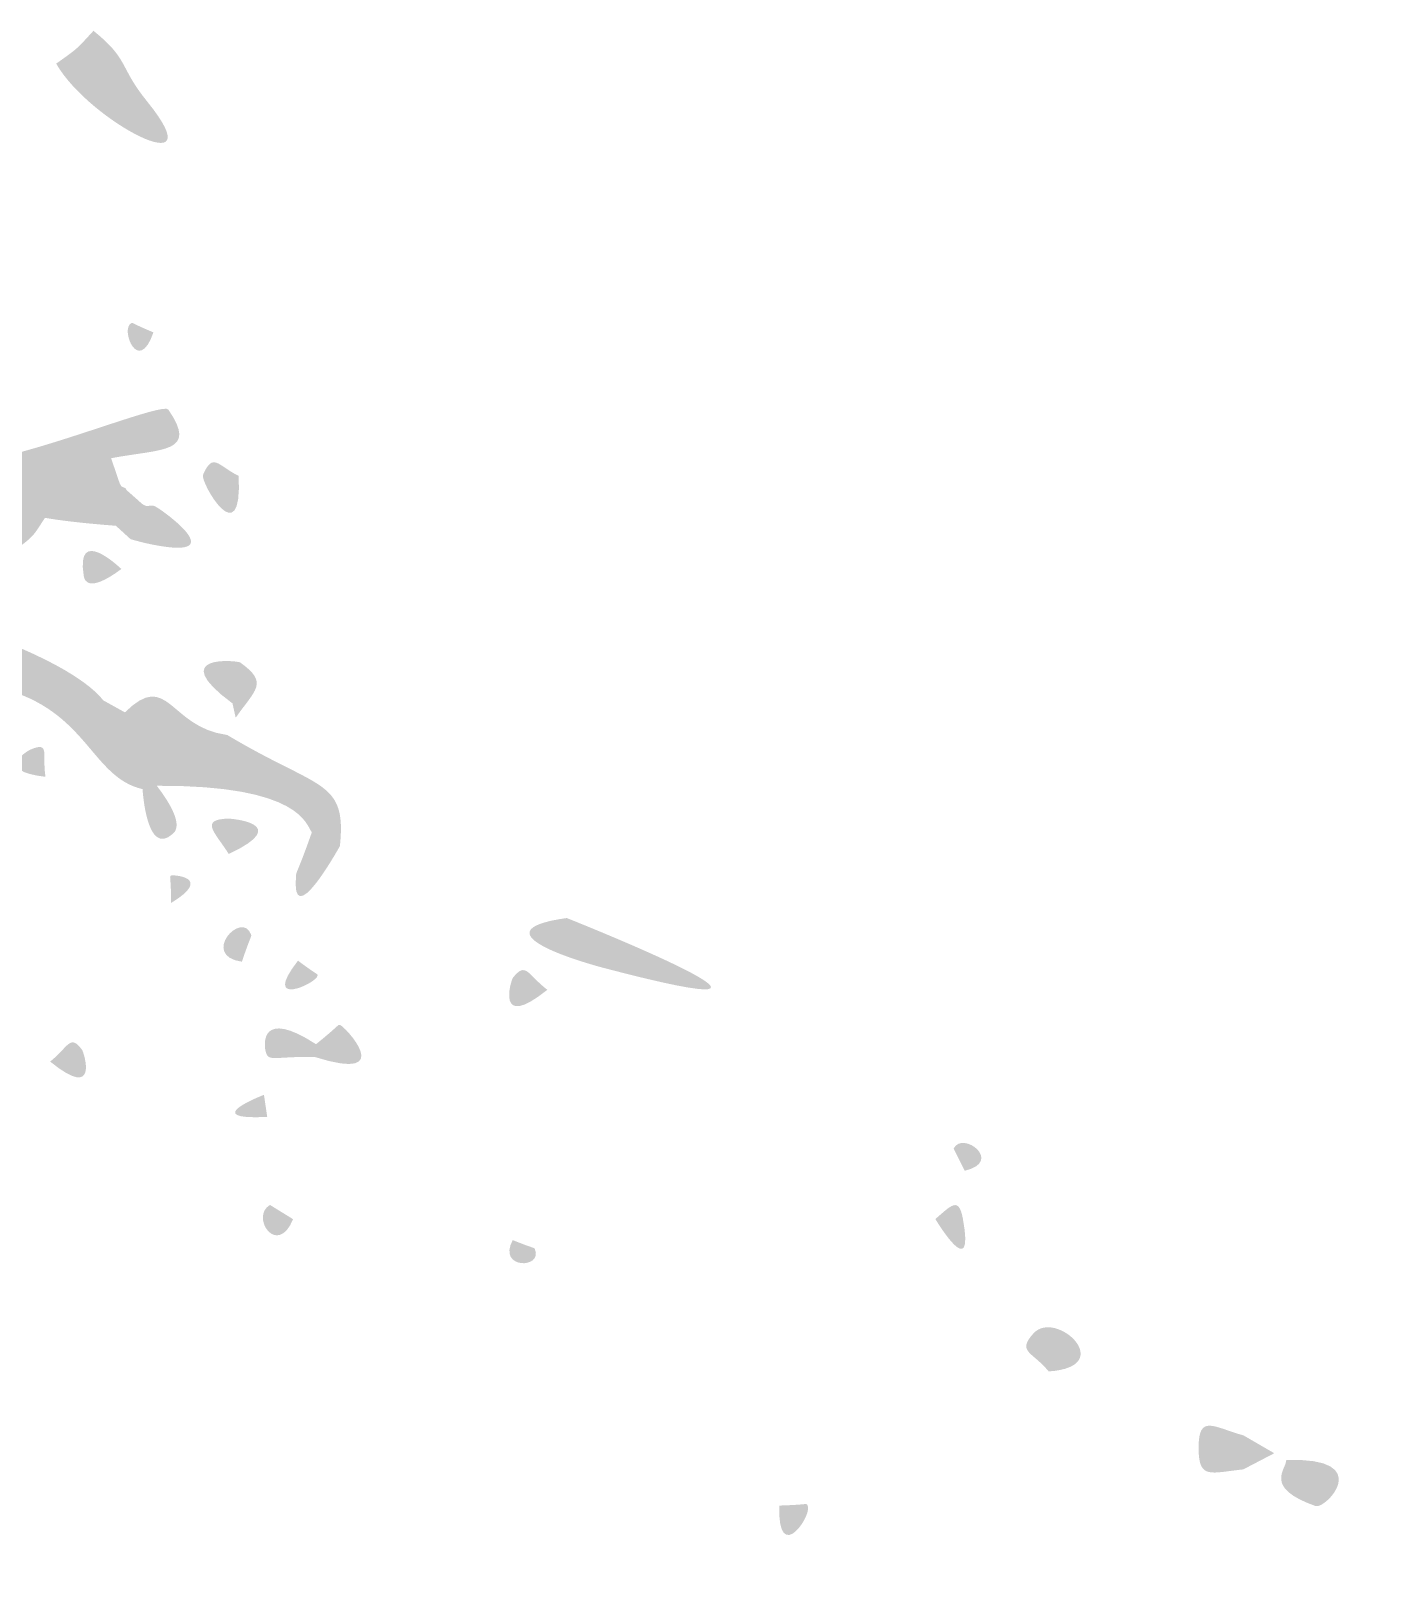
# Model space of a CAD drawing. Header units: millimetres. Extents: x 1329 to 1518, y 49 to 125.
# Drawn here: x 1380.66 to 1396.32, y 50.14 to 68.03 of the extents above; entities that cross this region are included whole.
import ezdxf

# ---------------------------------------------------------------- set-up
doc = ezdxf.new("R2010")
doc.units = ezdxf.units.MM

msp = doc.modelspace()

# ---------------------------------------------------------------- hatches: boundary and pattern name
at = {"true_color": 0x080808, "transparency": 33554687}
h = msp.add_hatch(color=18, dxfattribs=at)
edge = h.paths.add_edge_path(flags=0)
edge.add_spline(control_points=[(1381.392, 68.028), (1381.812, 67.691), (1381.684, 67.616), (1382.018, 67.204), (1382.829, 66.202), (1381.34, 66.973), (1380.958, 67.646), (1381.223, 67.833), (1381.195, 67.815), (1381.392, 68.028)], knot_values=[0, 0, 0, 0, 1, 1, 1, 2, 2, 2, 3, 3, 3, 3], degree=3, periodic=1)
h = msp.add_hatch(color=18, dxfattribs=at)
edge = h.paths.add_edge_path(flags=0)
edge.add_spline(control_points=[(1382.09, 64.519), (1381.914, 64.01), (1381.7, 64.563), (1381.832, 64.626), (1381.852, 64.636), (1381.832, 64.626), (1382.09, 64.519)], knot_values=[0, 0, 0, 0, 1, 1, 1, 2, 2, 2, 2], degree=3, periodic=1)
h = msp.add_hatch(color=18, dxfattribs=at)
edge = h.paths.add_edge_path(flags=0)
edge.add_spline(control_points=[(1381.597, 63.055), (1381.072, 62.833), (1381.041, 62.865), (1380.828, 62.361), (1380.682, 62.142), (1380.71, 62.161), (1380.496, 61.997), (1380.367, 62.144), (1380.306, 62.039), (1380.164, 62.2), (1380.143, 62.223), (1380.164, 62.2), (1379.97, 62.536), (1380.041, 62.895), (1379.952, 62.987), (1380.308, 63.067), (1381.035, 63.229), (1382.208, 63.702), (1382.262, 63.622), (1382.615, 63.111), (1382.195, 63.168), (1381.597, 63.055)], knot_values=[0, 0, 0, 0, 1, 1, 1, 2, 2, 2, 3, 3, 3, 4, 4, 4, 5, 5, 5, 6, 6, 6, 7, 7, 7, 7], degree=3, periodic=1)
h = msp.add_hatch(color=18, dxfattribs=at)
edge = h.paths.add_edge_path(flags=0)
edge.add_spline(control_points=[(1381.597, 63.055), (1381.699, 62.76), (1381.689, 62.783), (1381.699, 62.76), (1381.729, 62.689), (1381.753, 62.739), (1381.777, 62.684), (1381.797, 62.437), (1381.77, 62.46), (1381.653, 62.269), (1381.586, 62.274), (1381.14, 62.307), (1380.828, 62.361), (1381.041, 62.865), (1381.072, 62.833), (1381.597, 63.055)], knot_values=[0, 0, 0, 0, 1, 1, 1, 2, 2, 2, 3, 3, 3, 4, 4, 4, 5, 5, 5, 5], degree=3, periodic=1)
h = msp.add_hatch(color=18, dxfattribs=at)
edge = h.paths.add_edge_path(flags=0)
edge.add_spline(control_points=[(1383.082, 62.849), (1383.127, 61.917), (1382.631, 62.778), (1382.667, 62.862), (1382.784, 63.132), (1382.842, 62.965), (1383.082, 62.849)], knot_values=[0, 0, 0, 0, 1, 1, 1, 2, 2, 2, 2], degree=3, periodic=1)
h = msp.add_hatch(color=18, dxfattribs=at)
edge = h.paths.add_edge_path(flags=0)
edge.add_spline(control_points=[(1381.777, 62.684), (1381.964, 62.52), (1381.948, 62.531), (1381.964, 62.52), (1382.038, 62.466), (1382.052, 62.54), (1382.136, 62.479), (1382.136, 62.479), (1381.988, 62.069), (1381.988, 62.069), (1381.988, 62.069), (1381.825, 62.112), (1381.825, 62.112), (1381.825, 62.112), (1381.653, 62.269), (1381.653, 62.269), (1381.77, 62.46), (1381.797, 62.437), (1381.777, 62.684)], knot_values=[0, 0, 0, 0, 1, 1, 1, 2, 2, 2, 3, 3, 3, 4, 4, 4, 5, 5, 5, 6, 6, 6, 6], degree=3, periodic=1)
h = msp.add_hatch(color=18, dxfattribs=at)
edge = h.paths.add_edge_path(flags=0)
edge.add_spline(control_points=[(1382.136, 62.479), (1382.167, 62.465), (1383.089, 61.824), (1381.988, 62.069), (1381.988, 62.069), (1382.136, 62.479), (1382.136, 62.479)], knot_values=[0, 0, 0, 0, 1, 1, 1, 2, 2, 2, 2], degree=3, periodic=1)
h = msp.add_hatch(color=18, dxfattribs=at)
edge = h.paths.add_edge_path(flags=0)
edge.add_spline(control_points=[(1381.717, 61.766), (1381.315, 61.467), (1381.285, 61.651), (1381.279, 61.687), (1381.183, 62.273), (1381.691, 61.79), (1381.717, 61.766)], knot_values=[0, 0, 0, 0, 1, 1, 1, 2, 2, 2, 2], degree=3, periodic=1)
h = msp.add_hatch(color=18, dxfattribs=at)
edge = h.paths.add_edge_path(flags=0)
edge.add_spline(control_points=[(1380.38, 60.913), (1381.322, 60.534), (1381.487, 60.253), (1381.507, 60.237), (1381.507, 60.237), (1381.758, 60.098), (1381.758, 60.098), (1382.266, 60.601), (1382.272, 59.923), (1382.948, 59.835), (1384.024, 59.191), (1384.34, 59.322), (1384.26, 58.543), (1384.26, 58.543), (1383.933, 58.702), (1383.933, 58.702), (1383.867, 58.786), (1383.812, 59.252), (1382.129, 59.244), (1382.129, 59.244), (1381.963, 59.205), (1381.963, 59.205), (1381.363, 59.343), (1381.327, 60.118), (1380.315, 60.379), (1380.315, 60.379), (1380.38, 60.913), (1380.38, 60.913)], knot_values=[0, 0, 0, 0, 1, 1, 1, 2, 2, 2, 3, 3, 3, 4, 4, 4, 5, 5, 5, 6, 6, 6, 7, 7, 7, 8, 8, 8, 9, 9, 9, 9], degree=3, periodic=1)
h = msp.add_hatch(color=18, dxfattribs=at)
edge = h.paths.add_edge_path(flags=0)
edge.add_spline(control_points=[(1383.01, 60.202), (1382.221, 60.783), (1383.068, 60.701), (1383.1, 60.678), (1383.434, 60.439), (1383.278, 60.366), (1383.047, 60.036), (1383.047, 60.036), (1383.01, 60.202), (1383.01, 60.202)], knot_values=[0, 0, 0, 0, 1, 1, 1, 2, 2, 2, 3, 3, 3, 3], degree=3, periodic=1)
h = msp.add_hatch(color=18, dxfattribs=at)
edge = h.paths.add_edge_path(flags=0)
edge.add_spline(control_points=[(1380.834, 59.348), (1380.22, 59.419), (1380.632, 59.654), (1380.659, 59.665), (1380.895, 59.767), (1380.791, 59.596), (1380.834, 59.348)], knot_values=[0, 0, 0, 0, 1, 1, 1, 2, 2, 2, 2], degree=3, periodic=1)
h = msp.add_hatch(color=18, dxfattribs=at)
edge = h.paths.add_edge_path(flags=0)
edge.add_spline(control_points=[(1381.963, 59.205), (1381.963, 59.205), (1382.129, 59.244), (1382.129, 59.244), (1382.459, 58.812), (1382.348, 58.714), (1382.313, 58.683), (1382.016, 58.419), (1381.967, 59.154), (1381.963, 59.205)], knot_values=[0, 0, 0, 0, 1, 1, 1, 2, 2, 2, 3, 3, 3, 3], degree=3, periodic=1)
h = msp.add_hatch(color=18, dxfattribs=at)
edge = h.paths.add_edge_path(flags=0)
edge.add_spline(control_points=[(1382.967, 58.45), (1382.803, 58.706), (1382.626, 58.848), (1382.954, 58.862), (1382.987, 58.863), (1383.728, 58.808), (1382.967, 58.45)], knot_values=[0, 0, 0, 0, 1, 1, 1, 2, 2, 2, 2], degree=3, periodic=1)
h = msp.add_hatch(color=18, dxfattribs=at)
edge = h.paths.add_edge_path(flags=0)
edge.add_spline(control_points=[(1383.933, 58.702), (1383.933, 58.702), (1384.26, 58.543), (1384.26, 58.543), (1384.236, 58.5), (1383.684, 57.509), (1383.75, 58.208), (1383.754, 58.25), (1383.77, 58.24), (1383.933, 58.702)], knot_values=[0, 0, 0, 0, 1, 1, 1, 2, 2, 2, 3, 3, 3, 3], degree=3, periodic=1)
h = msp.add_hatch(color=18, dxfattribs=at)
edge = h.paths.add_edge_path(flags=0)
edge.add_spline(control_points=[(1382.296, 57.881), (1382.294, 58.199), (1382.272, 58.187), (1382.294, 58.199), (1382.316, 58.211), (1382.794, 58.182), (1382.296, 57.881)], knot_values=[0, 0, 0, 0, 1, 1, 1, 2, 2, 2, 2], degree=3, periodic=1)
h = msp.add_hatch(color=18, dxfattribs=at)
edge = h.paths.add_edge_path(flags=0)
edge.add_spline(control_points=[(1383.119, 57.197), (1382.628, 57.265), (1383.12, 57.804), (1383.226, 57.513), (1383.235, 57.488), (1383.226, 57.513), (1383.119, 57.197)], knot_values=[0, 0, 0, 0, 1, 1, 1, 2, 2, 2, 2], degree=3, periodic=1)
h = msp.add_hatch(color=18, dxfattribs=at)
edge = h.paths.add_edge_path(flags=0)
edge.add_spline(control_points=[(1386.899, 57.705), (1386.952, 57.685), (1390.353, 56.329), (1387.324, 57.126), (1387.269, 57.141), (1385.74, 57.544), (1386.899, 57.705)], knot_values=[0, 0, 0, 0, 1, 1, 1, 2, 2, 2, 2], degree=3, periodic=1)
h = msp.add_hatch(color=18, dxfattribs=at)
edge = h.paths.add_edge_path(flags=0)
edge.add_spline(control_points=[(1383.772, 57.209), (1384, 57.037), (1384.001, 57.06), (1384, 57.037), (1383.996, 56.945), (1383.331, 56.645), (1383.772, 57.209)], knot_values=[0, 0, 0, 0, 1, 1, 1, 2, 2, 2, 2], degree=3, periodic=1)
h = msp.add_hatch(color=18, dxfattribs=at)
edge = h.paths.add_edge_path(flags=0)
edge.add_spline(control_points=[(1386.674, 56.87), (1386.063, 56.38), (1386.252, 56.984), (1386.273, 57.01), (1386.426, 57.204), (1386.442, 57.047), (1386.674, 56.87)], knot_values=[0, 0, 0, 0, 1, 1, 1, 2, 2, 2, 2], degree=3, periodic=1)
h = msp.add_hatch(color=18, dxfattribs=at)
edge = h.paths.add_edge_path(flags=0)
edge.add_spline(control_points=[(1383.982, 56.237), (1383.982, 56.237), (1383.969, 56.088), (1383.969, 56.088), (1383.467, 56.099), (1383.421, 56.015), (1383.391, 56.176), (1383.382, 56.223), (1383.328, 56.662), (1383.982, 56.237)], knot_values=[0, 0, 0, 0, 1, 1, 1, 2, 2, 2, 3, 3, 3, 3], degree=3, periodic=1)
h = msp.add_hatch(color=18, dxfattribs=at)
edge = h.paths.add_edge_path(flags=0)
edge.add_spline(control_points=[(1380.888, 56.035), (1381.103, 56.207), (1381.12, 56.362), (1381.26, 56.17), (1381.279, 56.145), (1381.468, 55.562), (1380.888, 56.035)], knot_values=[0, 0, 0, 0, 1, 1, 1, 2, 2, 2, 2], degree=3, periodic=1)
h = msp.add_hatch(color=18, dxfattribs=at)
edge = h.paths.add_edge_path(flags=0)
edge.add_spline(control_points=[(1383.982, 56.237), (1384.26, 56.462), (1384.232, 56.465), (1384.26, 56.462), (1384.306, 56.457), (1384.949, 55.777), (1383.969, 56.088), (1383.969, 56.088), (1383.982, 56.237), (1383.982, 56.237)], knot_values=[0, 0, 0, 0, 1, 1, 1, 2, 2, 2, 3, 3, 3, 3], degree=3, periodic=1)
h = msp.add_hatch(color=18, dxfattribs=at)
edge = h.paths.add_edge_path(flags=0)
edge.add_spline(control_points=[(1383.414, 55.391), (1382.595, 55.35), (1383.376, 55.648), (1383.376, 55.648), (1383.376, 55.648), (1383.414, 55.391), (1383.414, 55.391)], knot_values=[0, 0, 0, 0, 1, 1, 1, 2, 2, 2, 2], degree=3, periodic=1)
h = msp.add_hatch(color=18, dxfattribs=at)
edge = h.paths.add_edge_path(flags=0)
edge.add_spline(control_points=[(1391.531, 54.765), (1391.531, 54.765), (1391.401, 55.022), (1391.401, 55.022), (1391.505, 55.238), (1391.988, 54.87), (1391.531, 54.765)], knot_values=[0, 0, 0, 0, 1, 1, 1, 2, 2, 2, 2], degree=3, periodic=1)
h = msp.add_hatch(color=18, dxfattribs=at)
edge = h.paths.add_edge_path(flags=0)
edge.add_spline(control_points=[(1391.189, 54.203), (1391.372, 54.359), (1391.461, 54.47), (1391.509, 54.208), (1391.653, 53.429), (1391.203, 54.181), (1391.189, 54.203)], knot_values=[0, 0, 0, 0, 1, 1, 1, 2, 2, 2, 2], degree=3, periodic=1)
h = msp.add_hatch(color=18, dxfattribs=at)
edge = h.paths.add_edge_path(flags=0)
edge.add_spline(control_points=[(1383.715, 54.201), (1383.53, 53.751), (1383.212, 54.232), (1383.446, 54.367), (1383.446, 54.367), (1383.715, 54.201), (1383.715, 54.201)], knot_values=[0, 0, 0, 0, 1, 1, 1, 2, 2, 2, 2], degree=3, periodic=1)
h = msp.add_hatch(color=18, dxfattribs=at)
edge = h.paths.add_edge_path(flags=0)
edge.add_spline(control_points=[(1386.271, 53.958), (1386.528, 53.854), (1386.519, 53.874), (1386.528, 53.854), (1386.63, 53.622), (1386.085, 53.615), (1386.271, 53.958)], knot_values=[0, 0, 0, 0, 1, 1, 1, 2, 2, 2, 2], degree=3, periodic=1)
h = msp.add_hatch(color=18, dxfattribs=at)
edge = h.paths.add_edge_path(flags=0)
edge.add_spline(control_points=[(1392.508, 52.43), (1392.314, 52.665), (1392.136, 52.655), (1392.33, 52.872), (1392.591, 53.162), (1393.317, 52.484), (1392.508, 52.43)], knot_values=[0, 0, 0, 0, 1, 1, 1, 2, 2, 2, 2], degree=3, periodic=1)
h = msp.add_hatch(color=18, dxfattribs=at)
edge = h.paths.add_edge_path(flags=0)
edge.add_spline(control_points=[(1394.776, 51.685), (1394.776, 51.685), (1394.772, 51.29), (1394.772, 51.29), (1394.389, 51.251), (1394.252, 51.166), (1394.252, 51.543), (1394.253, 51.936), (1394.423, 51.784), (1394.776, 51.685)], knot_values=[0, 0, 0, 0, 1, 1, 1, 2, 2, 2, 3, 3, 3, 3], degree=3, periodic=1)
msp.add_hatch(color=18, dxfattribs=at).paths.add_polyline_path([(1394.776, 51.685), (1395.133, 51.478), (1394.772, 51.29)], flags=0)
h = msp.add_hatch(color=18, dxfattribs=at)
edge = h.paths.add_edge_path(flags=0)
edge.add_spline(control_points=[(1395.272, 51.399), (1396.32, 51.437), (1395.729, 50.823), (1395.615, 50.863), (1395, 51.079), (1395.274, 51.288), (1395.272, 51.399)], knot_values=[0, 0, 0, 0, 1, 1, 1, 2, 2, 2, 2], degree=3, periodic=1)
h = msp.add_hatch(color=18, dxfattribs=at)
edge = h.paths.add_edge_path(flags=0)
edge.add_spline(control_points=[(1389.372, 50.869), (1389.697, 50.879), (1389.679, 50.897), (1389.697, 50.879), (1389.785, 50.788), (1389.352, 50.14), (1389.372, 50.869)], knot_values=[0, 0, 0, 0, 1, 1, 1, 2, 2, 2, 2], degree=3, periodic=1)

doc.saveas('drawing.dxf')
